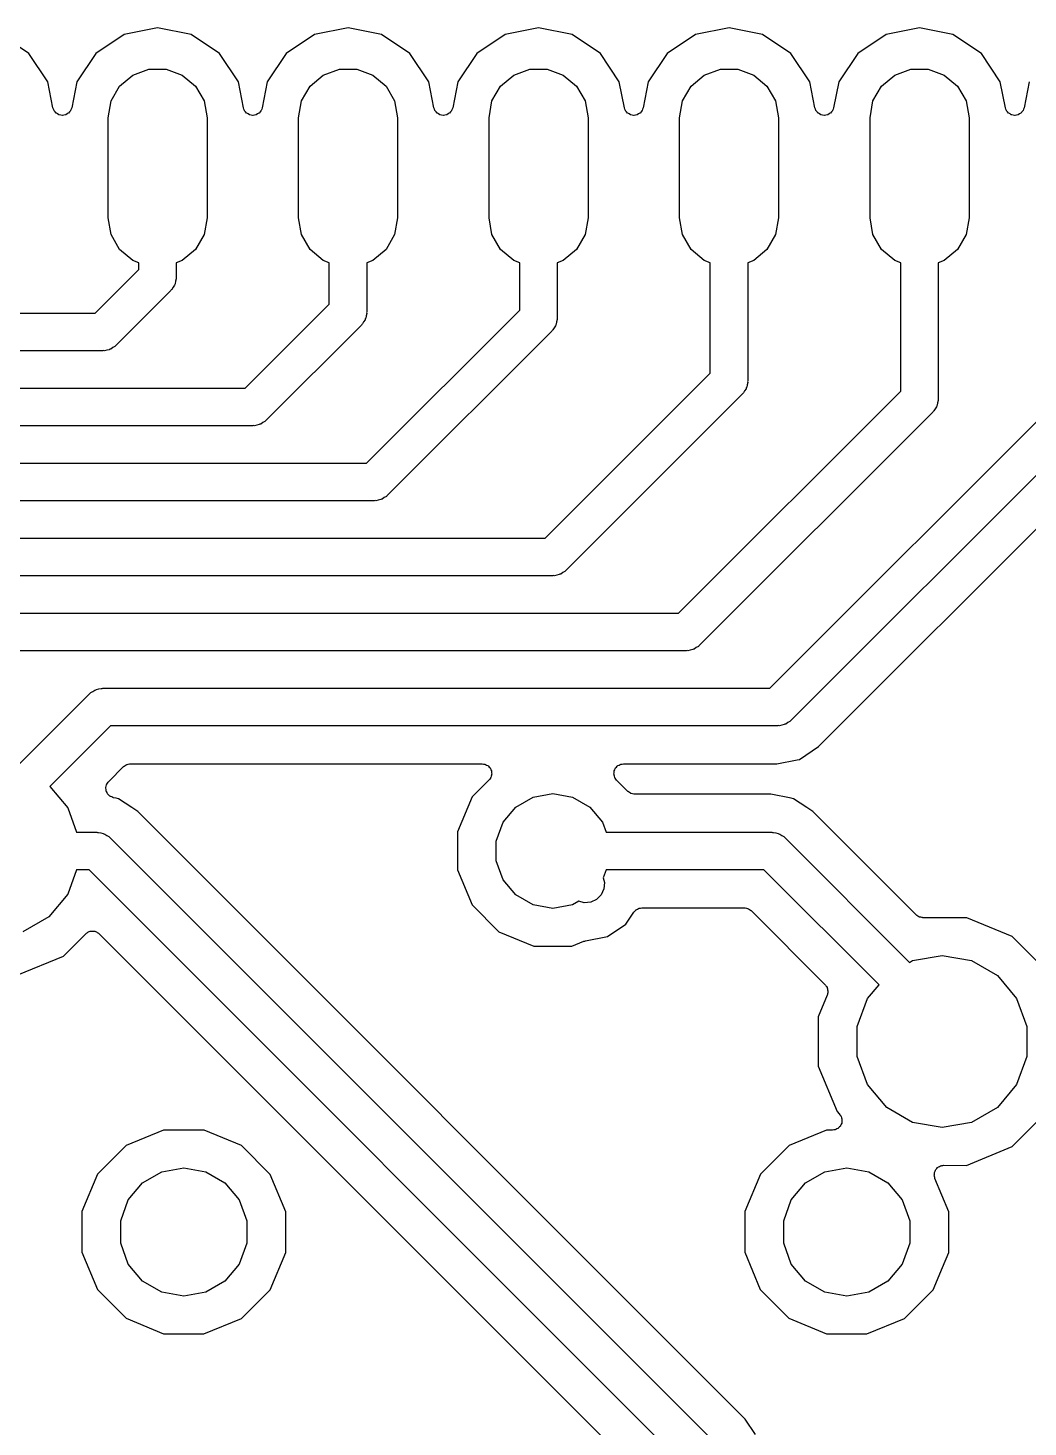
# Model space of a CAD drawing. Extents: x 30 to 169, y -146 to -30.
# Drawn here: x 138 to 151.34, y -62.6 to -43.95 of the extents above; entities that cross this region are included whole.
import ezdxf

# ---------------------------------------------------------------- set-up
doc = ezdxf.new("R2010")
doc.units = 0
doc.header["$MEASUREMENT"] = 0
doc.layers.add('BLACK', color=7, linetype='CONTINUOUS')

msp = doc.modelspace()

# ---------------------------------------------------------------- linework, layer by layer
at = {"layer": 'Black'}
for p, q in [((139.73, -43.9454), (139.284, -44.0341)), ((140.176, -44.0341), (139.73, -43.9454)), ((142.27, -43.9454), (141.824, -44.0341)), ((142.716, -44.0341), (142.27, -43.9454)), ((144.81, -43.9454), (144.364, -44.0341)), ((145.256, -44.0341), (144.81, -43.9454)), ((147.35, -43.9454), (146.904, -44.0341)), ((147.796, -44.0341), (147.35, -43.9454)), ((149.89, -43.9454), (149.444, -44.0341)), ((150.336, -44.0341), (149.89, -43.9454)), ((138.014, -44.2869), (137.636, -44.0341)), ((139.284, -44.0341), (138.906, -44.2869)), ((140.554, -44.2869), (140.176, -44.0341)), ((141.824, -44.0341), (141.446, -44.2869)), ((143.094, -44.2869), (142.716, -44.0341)), ((144.364, -44.0341), (143.986, -44.2869)), ((145.634, -44.2869), (145.256, -44.0341)), ((146.904, -44.0341), (146.526, -44.2869)), ((148.174, -44.2869), (147.796, -44.0341)), ((149.444, -44.0341), (149.066, -44.2869)), ((150.714, -44.2869), (150.336, -44.0341)), ((138.267, -44.6651), (138.014, -44.2869)), ((138.906, -44.2869), (138.653, -44.6651)), ((140.807, -44.6651), (140.554, -44.2869)), ((141.446, -44.2869), (141.193, -44.6651)), ((143.347, -44.6651), (143.094, -44.2869)), ((143.986, -44.2869), (143.733, -44.6651)), ((145.887, -44.6651), (145.634, -44.2869)), ((146.526, -44.2869), (146.273, -44.6651)), ((148.427, -44.6651), (148.174, -44.2869)), ((149.066, -44.2869), (148.813, -44.6651)), ((150.967, -44.6651), (150.714, -44.2869)), ((139.224, -44.7201), (139.4, -44.5726)), ((139.4, -44.5726), (139.615, -44.4942)), ((139.615, -44.4942), (139.845, -44.4942)), ((139.845, -44.4942), (140.06, -44.5726)), ((140.06, -44.5726), (140.236, -44.7201)), ((141.764, -44.7201), (141.94, -44.5726)), ((141.94, -44.5726), (142.155, -44.4942)), ((142.155, -44.4942), (142.385, -44.4942)), ((142.385, -44.4942), (142.6, -44.5726)), ((142.6, -44.5726), (142.776, -44.7201)), ((144.304, -44.7201), (144.48, -44.5726)), ((144.48, -44.5726), (144.695, -44.4942)), ((144.695, -44.4942), (144.925, -44.4942)), ((144.925, -44.4942), (145.14, -44.5726)), ((145.14, -44.5726), (145.316, -44.7201)), ((146.844, -44.7201), (147.02, -44.5726)), ((147.02, -44.5726), (147.235, -44.4942)), ((147.235, -44.4942), (147.465, -44.4942)), ((147.465, -44.4942), (147.68, -44.5726)), ((147.68, -44.5726), (147.856, -44.7201)), ((149.384, -44.7201), (149.56, -44.5726)), ((149.56, -44.5726), (149.775, -44.4942)), ((149.775, -44.4942), (150.005, -44.4942)), ((150.005, -44.4942), (150.22, -44.5726)), ((150.22, -44.5726), (150.396, -44.7201)), ((138.335, -45.0084), (138.267, -44.6651)), ((138.653, -44.6651), (138.585, -45.0084)), ((139.109, -44.9187), (139.224, -44.7201)), ((140.236, -44.7201), (140.351, -44.9187)), ((140.875, -45.0084), (140.807, -44.6651)), ((141.193, -44.6651), (141.125, -45.0084)), ((141.649, -44.9187), (141.764, -44.7201)), ((142.776, -44.7201), (142.891, -44.9187)), ((143.415, -45.0084), (143.347, -44.6651)), ((143.733, -44.6651), (143.665, -45.0084)), ((144.189, -44.9187), (144.304, -44.7201)), ((145.316, -44.7201), (145.431, -44.9187)), ((145.955, -45.0084), (145.887, -44.6651)), ((146.273, -44.6651), (146.205, -45.0084)), ((146.729, -44.9187), (146.844, -44.7201)), ((147.856, -44.7201), (147.971, -44.9187)), ((148.495, -45.0084), (148.427, -44.6651)), ((148.813, -44.6651), (148.745, -45.0084)), ((149.269, -44.9187), (149.384, -44.7201)), ((150.396, -44.7201), (150.511, -44.9187)), ((151.035, -45.0084), (150.967, -44.6651)), ((151.353, -44.6651), (151.285, -45.0084)), ((139.07, -45.1446), (139.109, -44.9187)), ((140.351, -44.9187), (140.39, -45.1446)), ((141.61, -45.1446), (141.649, -44.9187)), ((142.891, -44.9187), (142.93, -45.1446)), ((144.15, -45.1446), (144.189, -44.9187)), ((145.431, -44.9187), (145.47, -45.1446)), ((146.69, -45.1446), (146.729, -44.9187)), ((147.971, -44.9187), (148.01, -45.1446)), ((149.23, -45.1446), (149.269, -44.9187)), ((150.511, -44.9187), (150.55, -45.1446)), ((138.342, -45.0264), (138.335, -45.0084)), ((138.349, -45.0447), (138.342, -45.0264)), ((138.35, -45.0469), (138.349, -45.0447)), ((138.351, -45.0495), (138.35, -45.0469)), ((138.364, -45.064), (138.351, -45.0495)), ((138.376, -45.0791), (138.364, -45.064)), ((138.379, -45.0805), (138.376, -45.0791)), ((138.381, -45.0826), (138.379, -45.0805)), ((138.397, -45.0919), (138.381, -45.0826)), ((138.414, -45.102), (138.397, -45.0919)), ((138.417, -45.1025), (138.414, -45.102)), ((138.419, -45.1038), (138.417, -45.1025)), ((138.438, -45.1068), (138.419, -45.1038)), ((138.457, -45.1106), (138.438, -45.1068)), ((138.46, -45.1101), (138.457, -45.1106)), ((138.463, -45.1106), (138.46, -45.1101)), ((138.482, -45.1068), (138.463, -45.1106)), ((138.501, -45.1038), (138.482, -45.1068)), ((138.503, -45.1025), (138.501, -45.1038)), ((138.506, -45.102), (138.503, -45.1025)), ((138.523, -45.0919), (138.506, -45.102)), ((138.539, -45.0826), (138.523, -45.0919)), ((138.541, -45.0805), (138.539, -45.0826)), ((138.544, -45.0791), (138.541, -45.0805)), ((138.556, -45.064), (138.544, -45.0791)), ((138.569, -45.0495), (138.556, -45.064)), ((138.57, -45.0469), (138.569, -45.0495)), ((138.571, -45.0447), (138.57, -45.0469)), ((138.578, -45.0264), (138.571, -45.0447)), ((138.585, -45.0084), (138.578, -45.0264)), ((139.07, -46.4754), (139.07, -45.1446)), ((140.39, -45.1446), (140.39, -46.4754)), ((140.882, -45.0264), (140.875, -45.0084)), ((140.889, -45.0447), (140.882, -45.0264)), ((140.89, -45.0469), (140.889, -45.0447)), ((140.891, -45.0495), (140.89, -45.0469)), ((140.904, -45.064), (140.891, -45.0495)), ((140.916, -45.0791), (140.904, -45.064)), ((140.919, -45.0805), (140.916, -45.0791)), ((140.921, -45.0826), (140.919, -45.0805)), ((140.937, -45.0919), (140.921, -45.0826)), ((140.954, -45.102), (140.937, -45.0919)), ((140.957, -45.1025), (140.954, -45.102)), ((140.959, -45.1038), (140.957, -45.1025)), ((140.978, -45.1068), (140.959, -45.1038)), ((140.997, -45.1106), (140.978, -45.1068)), ((141, -45.1101), (140.997, -45.1106)), ((141.003, -45.1106), (141, -45.1101)), ((141.022, -45.1068), (141.003, -45.1106)), ((141.041, -45.1038), (141.022, -45.1068)), ((141.043, -45.1025), (141.041, -45.1038)), ((141.046, -45.102), (141.043, -45.1025)), ((141.063, -45.0919), (141.046, -45.102)), ((141.079, -45.0826), (141.063, -45.0919)), ((141.081, -45.0805), (141.079, -45.0826)), ((141.084, -45.0791), (141.081, -45.0805)), ((141.096, -45.064), (141.084, -45.0791)), ((141.109, -45.0495), (141.096, -45.064)), ((141.11, -45.0469), (141.109, -45.0495)), ((141.111, -45.0447), (141.11, -45.0469)), ((141.118, -45.0264), (141.111, -45.0447)), ((141.125, -45.0084), (141.118, -45.0264)), ((141.61, -46.4754), (141.61, -45.1446)), ((142.93, -45.1446), (142.93, -46.4754)), ((143.422, -45.0264), (143.415, -45.0084)), ((143.429, -45.0447), (143.422, -45.0264)), ((143.43, -45.0469), (143.429, -45.0447)), ((143.431, -45.0495), (143.43, -45.0469)), ((143.444, -45.064), (143.431, -45.0495)), ((143.456, -45.0791), (143.444, -45.064)), ((143.459, -45.0805), (143.456, -45.0791)), ((143.461, -45.0826), (143.459, -45.0805)), ((143.477, -45.0919), (143.461, -45.0826)), ((143.494, -45.102), (143.477, -45.0919)), ((143.497, -45.1025), (143.494, -45.102)), ((143.499, -45.1038), (143.497, -45.1025)), ((143.518, -45.1068), (143.499, -45.1038)), ((143.537, -45.1106), (143.518, -45.1068)), ((143.54, -45.1101), (143.537, -45.1106)), ((143.543, -45.1106), (143.54, -45.1101)), ((143.562, -45.1068), (143.543, -45.1106)), ((143.581, -45.1038), (143.562, -45.1068)), ((143.583, -45.1025), (143.581, -45.1038)), ((143.586, -45.102), (143.583, -45.1025)), ((143.603, -45.0919), (143.586, -45.102)), ((143.619, -45.0826), (143.603, -45.0919)), ((143.621, -45.0805), (143.619, -45.0826)), ((143.624, -45.0791), (143.621, -45.0805)), ((143.636, -45.064), (143.624, -45.0791)), ((143.649, -45.0495), (143.636, -45.064)), ((143.65, -45.0469), (143.649, -45.0495)), ((143.651, -45.0447), (143.65, -45.0469)), ((143.658, -45.0264), (143.651, -45.0447)), ((143.665, -45.0084), (143.658, -45.0264)), ((144.15, -46.4754), (144.15, -45.1446)), ((145.47, -45.1446), (145.47, -46.4754)), ((145.962, -45.0264), (145.955, -45.0084)), ((145.969, -45.0447), (145.962, -45.0264)), ((145.97, -45.0469), (145.969, -45.0447)), ((145.971, -45.0495), (145.97, -45.0469)), ((145.984, -45.064), (145.971, -45.0495)), ((145.996, -45.0791), (145.984, -45.064)), ((145.999, -45.0805), (145.996, -45.0791)), ((146.001, -45.0826), (145.999, -45.0805)), ((146.017, -45.0919), (146.001, -45.0826)), ((146.034, -45.102), (146.017, -45.0919)), ((146.037, -45.1025), (146.034, -45.102)), ((146.039, -45.1038), (146.037, -45.1025)), ((146.058, -45.1068), (146.039, -45.1038)), ((146.077, -45.1106), (146.058, -45.1068)), ((146.08, -45.1101), (146.077, -45.1106)), ((146.083, -45.1106), (146.08, -45.1101)), ((146.102, -45.1068), (146.083, -45.1106)), ((146.121, -45.1038), (146.102, -45.1068)), ((146.123, -45.1025), (146.121, -45.1038)), ((146.126, -45.102), (146.123, -45.1025)), ((146.143, -45.0919), (146.126, -45.102)), ((146.159, -45.0826), (146.143, -45.0919)), ((146.161, -45.0805), (146.159, -45.0826)), ((146.164, -45.0791), (146.161, -45.0805)), ((146.176, -45.064), (146.164, -45.0791)), ((146.189, -45.0495), (146.176, -45.064)), ((146.19, -45.0469), (146.189, -45.0495)), ((146.191, -45.0447), (146.19, -45.0469)), ((146.198, -45.0264), (146.191, -45.0447)), ((146.205, -45.0084), (146.198, -45.0264)), ((146.69, -46.4754), (146.69, -45.1446)), ((148.01, -45.1446), (148.01, -46.4754)), ((148.502, -45.0264), (148.495, -45.0084)), ((148.509, -45.0447), (148.502, -45.0264)), ((148.51, -45.0469), (148.509, -45.0447)), ((148.511, -45.0495), (148.51, -45.0469)), ((148.524, -45.064), (148.511, -45.0495)), ((148.536, -45.0791), (148.524, -45.064)), ((148.539, -45.0805), (148.536, -45.0791)), ((148.541, -45.0826), (148.539, -45.0805)), ((148.557, -45.0919), (148.541, -45.0826)), ((148.574, -45.102), (148.557, -45.0919)), ((148.577, -45.1025), (148.574, -45.102)), ((148.579, -45.1038), (148.577, -45.1025)), ((148.598, -45.1068), (148.579, -45.1038)), ((148.617, -45.1106), (148.598, -45.1068)), ((148.62, -45.1101), (148.617, -45.1106)), ((148.623, -45.1106), (148.62, -45.1101)), ((148.642, -45.1068), (148.623, -45.1106)), ((148.661, -45.1038), (148.642, -45.1068)), ((148.663, -45.1025), (148.661, -45.1038)), ((148.666, -45.102), (148.663, -45.1025)), ((148.683, -45.0919), (148.666, -45.102)), ((148.699, -45.0826), (148.683, -45.0919)), ((148.701, -45.0805), (148.699, -45.0826)), ((148.704, -45.0791), (148.701, -45.0805)), ((148.716, -45.064), (148.704, -45.0791)), ((148.729, -45.0495), (148.716, -45.064)), ((148.73, -45.0469), (148.729, -45.0495)), ((148.731, -45.0447), (148.73, -45.0469)), ((148.738, -45.0264), (148.731, -45.0447)), ((148.745, -45.0084), (148.738, -45.0264)), ((149.23, -46.4754), (149.23, -45.1446)), ((150.55, -45.1446), (150.55, -46.4754)), ((151.042, -45.0264), (151.035, -45.0084)), ((151.049, -45.0447), (151.042, -45.0264)), ((151.05, -45.0469), (151.049, -45.0447)), ((151.051, -45.0495), (151.05, -45.0469)), ((151.064, -45.064), (151.051, -45.0495)), ((151.076, -45.0791), (151.064, -45.064)), ((151.079, -45.0805), (151.076, -45.0791)), ((151.081, -45.0826), (151.079, -45.0805)), ((151.097, -45.0919), (151.081, -45.0826)), ((151.114, -45.102), (151.097, -45.0919)), ((151.117, -45.1025), (151.114, -45.102)), ((151.119, -45.1038), (151.117, -45.1025)), ((151.138, -45.1068), (151.119, -45.1038)), ((151.157, -45.1106), (151.138, -45.1068)), ((151.16, -45.1101), (151.157, -45.1106)), ((151.163, -45.1106), (151.16, -45.1101)), ((151.182, -45.1068), (151.163, -45.1106)), ((151.201, -45.1038), (151.182, -45.1068)), ((151.203, -45.1025), (151.201, -45.1038)), ((151.206, -45.102), (151.203, -45.1025)), ((151.223, -45.0919), (151.206, -45.102)), ((151.239, -45.0826), (151.223, -45.0919)), ((151.241, -45.0805), (151.239, -45.0826)), ((151.244, -45.0791), (151.241, -45.0805)), ((151.256, -45.064), (151.244, -45.0791)), ((151.269, -45.0495), (151.256, -45.064)), ((151.27, -45.0469), (151.269, -45.0495)), ((151.271, -45.0447), (151.27, -45.0469)), ((151.278, -45.0264), (151.271, -45.0447)), ((151.285, -45.0084), (151.278, -45.0264)), ((139.109, -46.7013), (139.07, -46.4754)), ((140.39, -46.4754), (140.351, -46.7013)), ((141.649, -46.7013), (141.61, -46.4754)), ((142.93, -46.4754), (142.891, -46.7013)), ((144.189, -46.7013), (144.15, -46.4754)), ((145.47, -46.4754), (145.431, -46.7013)), ((146.729, -46.7013), (146.69, -46.4754)), ((148.01, -46.4754), (147.971, -46.7013)), ((149.269, -46.7013), (149.23, -46.4754)), ((150.55, -46.4754), (150.511, -46.7013)), ((139.224, -46.8999), (139.109, -46.7013)), ((140.351, -46.7013), (140.236, -46.8999)), ((141.764, -46.8999), (141.649, -46.7013)), ((142.891, -46.7013), (142.776, -46.8999)), ((144.304, -46.8999), (144.189, -46.7013)), ((145.431, -46.7013), (145.316, -46.8999)), ((146.844, -46.8999), (146.729, -46.7013)), ((147.971, -46.7013), (147.856, -46.8999)), ((149.384, -46.8999), (149.269, -46.7013)), ((150.511, -46.7013), (150.396, -46.8999)), ((139.4, -47.0474), (139.224, -46.8999)), ((140.236, -46.8999), (140.06, -47.0474)), ((141.94, -47.0474), (141.764, -46.8999)), ((142.776, -46.8999), (142.6, -47.0474)), ((144.48, -47.0474), (144.304, -46.8999)), ((145.316, -46.8999), (145.14, -47.0474)), ((147.02, -47.0474), (146.844, -46.8999)), ((147.856, -46.8999), (147.68, -47.0474)), ((149.56, -47.0474), (149.384, -46.8999)), ((150.396, -46.8999), (150.22, -47.0474)), ((138.896, -47.75), (139.48, -47.1664)), ((139.48, -47.0766), (139.4, -47.0474)), ((139.48, -47.1664), (139.48, -47.0766)), ((140.06, -47.0474), (139.98, -47.0766)), ((139.98, -47.0766), (139.98, -47.27)), ((142.02, -47.0766), (141.94, -47.0474)), ((142.02, -47.6264), (142.02, -47.0766)), ((142.6, -47.0474), (142.52, -47.0766)), ((142.52, -47.0766), (142.52, -47.73)), ((144.56, -47.0766), (144.48, -47.0474)), ((144.56, -47.7064), (144.56, -47.0766)), ((145.14, -47.0474), (145.06, -47.0766)), ((145.06, -47.0766), (145.06, -47.81)), ((147.1, -47.0766), (147.02, -47.0474)), ((147.1, -48.5464), (147.1, -47.0766)), ((147.68, -47.0474), (147.6, -47.0766)), ((147.6, -47.0766), (147.6, -48.65)), ((149.64, -47.0766), (149.56, -47.0474)), ((149.64, -48.7864), (149.64, -47.0766)), ((150.22, -47.0474), (150.14, -47.0766)), ((150.14, -47.0766), (150.14, -48.89)), ((139.957, -47.3757), (139.938, -47.4024)), ((139.959, -47.365), (139.957, -47.3757)), ((139.965, -47.3555), (139.959, -47.365)), ((139.971, -47.3233), (139.965, -47.3555)), ((139.979, -47.2918), (139.971, -47.3233)), ((139.98, -47.27), (139.978, -47.2808)), ((139.978, -47.2808), (139.979, -47.2918)), ((139.907, -47.4468), (139.177, -48.1768)), ((139.913, -47.4378), (139.907, -47.4468)), ((139.922, -47.4307), (139.913, -47.4378)), ((139.938, -47.4024), (139.922, -47.4307)), ((49.46, -47.75), (138.896, -47.75)), ((140.896, -48.75), (142.02, -47.6264)), ((142.519, -47.7518), (142.511, -47.7833)), ((142.516, -49.75), (144.56, -47.7064)), ((142.52, -47.73), (142.518, -47.7408)), ((142.518, -47.7408), (142.519, -47.7518)), ((142.447, -47.9068), (141.177, -49.1768)), ((142.453, -47.8978), (142.447, -47.9068)), ((142.462, -47.8907), (142.453, -47.8978)), ((142.478, -47.8624), (142.462, -47.8907)), ((142.497, -47.8357), (142.478, -47.8624)), ((142.499, -47.825), (142.497, -47.8357)), ((142.505, -47.8155), (142.499, -47.825)), ((142.511, -47.7833), (142.505, -47.8155)), ((145.018, -47.9424), (145.002, -47.9707)), ((145.037, -47.9157), (145.018, -47.9424)), ((145.039, -47.905), (145.037, -47.9157)), ((145.045, -47.8955), (145.039, -47.905)), ((145.051, -47.8633), (145.045, -47.8955)), ((145.059, -47.8318), (145.051, -47.8633)), ((145.06, -47.81), (145.058, -47.8208)), ((145.058, -47.8208), (145.059, -47.8318)), ((144.987, -47.9868), (142.797, -50.1768)), ((144.993, -47.9778), (144.987, -47.9868)), ((145.002, -47.9707), (144.993, -47.9778)), ((139, -48.25), (49.5636, -48.25)), ((139.011, -48.2481), (139, -48.25)), ((139.022, -48.249), (139.011, -48.2481)), ((139.053, -48.2406), (139.022, -48.249)), ((139.086, -48.2349), (139.053, -48.2406)), ((139.095, -48.2294), (139.086, -48.2349)), ((139.106, -48.2266), (139.095, -48.2294)), ((139.132, -48.2078), (139.106, -48.2266)), ((139.161, -48.1915), (139.132, -48.2078)), ((139.168, -48.1831), (139.161, -48.1915)), ((139.177, -48.1768), (139.168, -48.1831)), ((147.896, -52.75), (152.18, -48.4664)), ((144.896, -50.75), (147.1, -48.5464)), ((147.599, -48.6718), (147.591, -48.7033)), ((147.6, -48.65), (147.598, -48.6608)), ((147.598, -48.6608), (147.599, -48.6718)), ((67.46, -48.75), (140.896, -48.75)), ((147.527, -48.8268), (145.177, -51.1768)), ((146.676, -51.75), (149.64, -48.7864)), ((147.533, -48.8178), (147.527, -48.8268)), ((147.542, -48.8107), (147.533, -48.8178)), ((147.558, -48.7824), (147.542, -48.8107)), ((147.577, -48.7557), (147.558, -48.7824)), ((147.579, -48.745), (147.577, -48.7557)), ((147.585, -48.7355), (147.579, -48.745)), ((147.591, -48.7033), (147.585, -48.7355)), ((152.607, -48.7468), (148.177, -53.1768)), ((150.073, -49.0578), (150.067, -49.0668)), ((150.082, -49.0507), (150.073, -49.0578)), ((150.098, -49.0224), (150.082, -49.0507)), ((150.117, -48.9957), (150.098, -49.0224)), ((150.119, -48.985), (150.117, -48.9957)), ((150.125, -48.9755), (150.119, -48.985)), ((150.131, -48.9433), (150.125, -48.9755)), ((150.139, -48.9118), (150.131, -48.9433)), ((150.14, -48.89), (150.138, -48.9008)), ((150.138, -48.9008), (150.139, -48.9118)), ((141.011, -49.2481), (141, -49.25)), ((141.022, -49.249), (141.011, -49.2481)), ((141.053, -49.2406), (141.022, -49.249)), ((141.086, -49.2349), (141.053, -49.2406)), ((141.095, -49.2294), (141.086, -49.2349)), ((141.106, -49.2266), (141.095, -49.2294)), ((141.132, -49.2078), (141.106, -49.2266)), ((141.161, -49.1915), (141.132, -49.2078)), ((141.168, -49.1831), (141.161, -49.1915)), ((141.177, -49.1768), (141.168, -49.1831)), ((150.067, -49.0668), (146.957, -52.1768)), ((148.545, -53.5271), (152.957, -49.1148)), ((141, -49.25), (67.5636, -49.25)), ((85.46, -49.75), (142.516, -49.75)), ((142.797, -50.1768), (142.788, -50.1831)), ((142.62, -50.25), (85.5636, -50.25)), ((142.631, -50.2481), (142.62, -50.25)), ((142.642, -50.249), (142.631, -50.2481)), ((142.673, -50.2406), (142.642, -50.249)), ((142.706, -50.2349), (142.673, -50.2406)), ((142.715, -50.2294), (142.706, -50.2349)), ((142.726, -50.2266), (142.715, -50.2294)), ((142.752, -50.2078), (142.726, -50.2266)), ((142.781, -50.1915), (142.752, -50.2078)), ((142.788, -50.1831), (142.781, -50.1915)), ((103.46, -50.75), (144.896, -50.75)), ((145, -51.25), (103.564, -51.25)), ((145.011, -51.2481), (145, -51.25)), ((145.022, -51.249), (145.011, -51.2481)), ((145.053, -51.2406), (145.022, -51.249)), ((145.086, -51.2349), (145.053, -51.2406)), ((145.095, -51.2294), (145.086, -51.2349)), ((145.106, -51.2266), (145.095, -51.2294)), ((145.132, -51.2078), (145.106, -51.2266)), ((145.161, -51.1915), (145.132, -51.2078)), ((145.168, -51.1831), (145.161, -51.1915)), ((145.177, -51.1768), (145.168, -51.1831)), ((121.46, -51.75), (146.676, -51.75)), ((146.875, -52.2294), (146.866, -52.2349)), ((146.886, -52.2266), (146.875, -52.2294)), ((146.912, -52.2078), (146.886, -52.2266)), ((146.941, -52.1915), (146.912, -52.2078)), ((146.948, -52.1831), (146.941, -52.1915)), ((146.957, -52.1768), (146.948, -52.1831)), ((146.78, -52.25), (121.564, -52.25)), ((146.791, -52.2481), (146.78, -52.25)), ((146.802, -52.249), (146.791, -52.2481)), ((146.833, -52.2406), (146.802, -52.249)), ((146.866, -52.2349), (146.833, -52.2406)), ((138.839, -52.8085), (138.868, -52.7922)), ((138.868, -52.7922), (138.894, -52.7734)), ((138.894, -52.7734), (138.905, -52.7706)), ((138.905, -52.7706), (138.914, -52.7651)), ((138.914, -52.7651), (138.947, -52.7594)), ((138.947, -52.7594), (138.978, -52.751)), ((138.978, -52.751), (138.989, -52.7519)), ((138.989, -52.7519), (139, -52.75)), ((139, -52.75), (147.896, -52.75)), ((137.824, -53.8227), (138.823, -52.8232)), ((138.823, -52.8232), (138.832, -52.8169)), ((138.832, -52.8169), (138.839, -52.8085)), ((139.104, -53.25), (138.293, -54.0601)), ((148, -53.25), (139.104, -53.25)), ((148.011, -53.2481), (148, -53.25)), ((148.022, -53.249), (148.011, -53.2481)), ((148.053, -53.2406), (148.022, -53.249)), ((148.086, -53.2349), (148.053, -53.2406)), ((148.095, -53.2294), (148.086, -53.2349)), ((148.106, -53.2266), (148.095, -53.2294)), ((148.132, -53.2078), (148.106, -53.2266)), ((148.161, -53.1915), (148.132, -53.2078)), ((148.168, -53.1831), (148.161, -53.1915)), ((148.177, -53.1768), (148.168, -53.1831)), ((148.289, -53.698), (148.545, -53.5271)), ((147.987, -53.758), (148.258, -53.7042)), ((148.258, -53.7042), (148.289, -53.698)), ((148.258, -53.7042), (148.258, -53.7042)), ((139.078, -53.9944), (139.277, -53.7952)), ((139.277, -53.7952), (139.281, -53.792)), ((139.281, -53.792), (139.285, -53.7877)), ((139.285, -53.7877), (139.299, -53.7794)), ((139.299, -53.7794), (139.313, -53.7699)), ((139.313, -53.7699), (139.318, -53.7685)), ((139.318, -53.7685), (139.323, -53.7657)), ((139.323, -53.7657), (139.339, -53.7628)), ((139.339, -53.7628), (139.356, -53.7585)), ((139.356, -53.7585), (139.361, -53.759)), ((139.361, -53.759), (139.367, -53.758)), ((139.367, -53.758), (144.059, -53.758)), ((144.059, -53.758), (144.076, -53.7609)), ((144.076, -53.7609), (144.092, -53.7624)), ((144.092, -53.7624), (144.097, -53.7647)), ((144.097, -53.7647), (144.103, -53.7657)), ((144.103, -53.7657), (144.117, -53.774)), ((144.117, -53.774), (144.132, -53.781)), ((144.132, -53.781), (144.136, -53.7849)), ((144.136, -53.7849), (144.141, -53.7877)), ((144.141, -53.7877), (144.152, -53.8005)), ((144.152, -53.8005), (144.164, -53.8122)), ((144.164, -53.8122), (144.166, -53.8173)), ((144.166, -53.8173), (144.169, -53.8215)), ((144.169, -53.8215), (144.175, -53.8371)), ((144.175, -53.8371), (144.182, -53.8522)), ((144.184, -53.9071), (144.179, -53.9227)), ((144.182, -53.8522), (144.183, -53.8577)), ((144.183, -53.8577), (144.184, -53.8629)), ((144.184, -53.8629), (144.184, -53.8796)), ((144.184, -53.8796), (144.186, -53.8962)), ((144.186, -53.8962), (144.184, -53.9015)), ((144.184, -53.9015), (144.184, -53.9071)), ((145.814, -53.896), (145.816, -53.8795)), ((145.816, -53.9014), (145.814, -53.896)), ((145.816, -53.8629), (145.818, -53.8576)), ((145.816, -53.8795), (145.816, -53.8629)), ((145.816, -53.9071), (145.816, -53.9014)), ((145.821, -53.9226), (145.816, -53.9071)), ((145.818, -53.852), (145.825, -53.837)), ((145.818, -53.8576), (145.818, -53.852)), ((145.825, -53.837), (145.831, -53.8215)), ((145.831, -53.8215), (145.834, -53.8172)), ((145.834, -53.8172), (145.837, -53.8121)), ((145.837, -53.8121), (145.848, -53.8004)), ((145.848, -53.8004), (145.859, -53.7877)), ((145.859, -53.7877), (145.864, -53.7849)), ((145.864, -53.7849), (145.868, -53.7809)), ((145.868, -53.7809), (145.883, -53.7739)), ((145.883, -53.7739), (145.897, -53.7657)), ((145.897, -53.7657), (145.903, -53.7647)), ((145.903, -53.7647), (145.908, -53.7623)), ((145.908, -53.7623), (145.924, -53.7609)), ((145.924, -53.7609), (145.941, -53.758)), ((145.941, -53.758), (147.987, -53.758)), ((138.293, -54.0601), (138.534, -54.3463)), ((139.04, -54.0814), (139.041, -54.0773)), ((139.043, -54.0992), (139.04, -54.0814)), ((139.041, -54.0731), (139.046, -54.0558)), ((139.041, -54.0773), (139.041, -54.0731)), ((139.045, -54.1171), (139.043, -54.0992)), ((139.046, -54.0558), (139.049, -54.0382)), ((139.049, -54.0382), (139.051, -54.0346)), ((139.051, -54.0346), (139.052, -54.0305)), ((139.052, -54.0305), (139.063, -54.0158)), ((139.063, -54.0158), (139.072, -54.0005)), ((139.072, -54.0005), (139.075, -53.9978)), ((139.075, -53.9978), (139.078, -53.9944)), ((144.149, -53.9749), (143.924, -54.1997)), ((144.159, -53.9613), (144.149, -53.9749)), ((144.169, -53.9485), (144.159, -53.9613)), ((144.171, -53.9433), (144.169, -53.9485)), ((144.174, -53.9388), (144.171, -53.9433)), ((144.179, -53.9227), (144.174, -53.9388)), ((145.826, -53.9386), (145.821, -53.9226)), ((145.829, -53.9432), (145.826, -53.9386)), ((145.831, -53.9485), (145.829, -53.9432)), ((145.841, -53.9612), (145.831, -53.9485)), ((145.851, -53.9747), (145.841, -53.9612)), ((146.001, -54.1247), (145.851, -53.9747)), ((139.046, -54.1209), (139.045, -54.1171)), ((139.047, -54.125), (139.046, -54.1209)), ((139.056, -54.1408), (139.047, -54.125)), ((139.063, -54.1571), (139.056, -54.1408)), ((139.066, -54.16), (139.063, -54.1571)), ((139.068, -54.1637), (139.066, -54.16)), ((139.082, -54.1755), (139.068, -54.1637)), ((139.095, -54.1882), (139.082, -54.1755)), ((139.098, -54.19), (139.095, -54.1882)), ((139.101, -54.1928), (139.098, -54.19)), ((139.118, -54.1993), (139.101, -54.1928)), ((139.135, -54.2069), (139.118, -54.1993)), ((139.139, -54.2072), (139.135, -54.2069)), ((139.143, -54.2088), (139.139, -54.2072)), ((139.178, -54.2157), (139.143, -54.2088)), ((139.209, -54.222), (139.178, -54.2157)), ((139.178, -54.2157), (139.178, -54.2157)), ((139.385, -54.3398), (139.209, -54.222)), ((143.924, -54.1997), (143.73, -54.6663)), ((144.508, -54.334), (144.738, -54.2012)), ((144.738, -54.2012), (145, -54.1551)), ((145, -54.1551), (145.262, -54.2012)), ((145.262, -54.2012), (145.492, -54.334)), ((146.005, -54.128), (146.001, -54.1247)), ((146.009, -54.1323), (146.005, -54.128)), ((146.023, -54.1406), (146.009, -54.1323)), ((146.037, -54.1501), (146.023, -54.1406)), ((146.042, -54.1515), (146.037, -54.1501)), ((146.047, -54.1543), (146.042, -54.1515)), ((146.063, -54.1572), (146.047, -54.1543)), ((146.079, -54.1615), (146.063, -54.1572)), ((146.085, -54.161), (146.079, -54.1615)), ((146.09, -54.162), (146.085, -54.161)), ((147.907, -54.162), (146.09, -54.162)), ((148.178, -54.2157), (147.907, -54.162)), ((148.209, -54.222), (148.178, -54.2157)), ((148.178, -54.2157), (148.178, -54.2157)), ((148.385, -54.3398), (148.209, -54.222)), ((138.534, -54.3463), (138.651, -54.67)), ((139.465, -54.3929), (139.385, -54.3398)), ((147.567, -62.4952), (139.465, -54.3929)), ((144.338, -54.5375), (144.508, -54.334)), ((145.492, -54.334), (145.662, -54.5375)), ((148.465, -54.3929), (148.385, -54.3398)), ((149.844, -55.7716), (148.465, -54.3929)), ((144.247, -54.7872), (144.338, -54.5375)), ((145.662, -54.5375), (145.711, -54.67)), ((138.651, -54.67), (138.92, -54.67)), ((138.92, -54.67), (138.931, -54.6719)), ((138.931, -54.6719), (138.942, -54.671)), ((138.942, -54.671), (138.973, -54.6794)), ((138.973, -54.6794), (139.006, -54.6851)), ((139.006, -54.6851), (139.015, -54.6906)), ((139.015, -54.6906), (139.026, -54.6934)), ((139.026, -54.6934), (139.052, -54.7122)), ((139.052, -54.7122), (139.081, -54.7285)), ((139.081, -54.7285), (139.088, -54.7369)), ((139.088, -54.7369), (139.097, -54.7432)), ((139.097, -54.7432), (147.217, -62.8632)), ((143.73, -54.6663), (143.73, -55.1715)), ((144.247, -55.0528), (144.247, -54.7872)), ((145.711, -54.67), (147.92, -54.67)), ((147.92, -54.67), (147.931, -54.6719)), ((147.931, -54.6719), (147.942, -54.671)), ((147.942, -54.671), (147.973, -54.6794)), ((147.973, -54.6794), (148.006, -54.6851)), ((148.006, -54.6851), (148.015, -54.6906)), ((148.015, -54.6906), (148.026, -54.6934)), ((148.026, -54.6934), (148.052, -54.7122)), ((148.052, -54.7122), (148.081, -54.7285)), ((148.081, -54.7285), (148.088, -54.7369)), ((148.088, -54.7369), (148.097, -54.7432)), ((148.097, -54.7432), (149.758, -56.4046)), ((138.651, -55.17), (138.534, -55.4937)), ((138.816, -55.17), (138.651, -55.17)), ((146.79, -63.1436), (138.816, -55.17)), ((143.73, -55.1715), (143.923, -55.6385)), ((144.338, -55.3025), (144.247, -55.0528)), ((145.711, -55.17), (145.672, -55.2755)), ((147.816, -55.17), (145.711, -55.17)), ((149.35, -56.7034), (147.816, -55.17)), ((144.508, -55.506), (144.338, -55.3025)), ((145.672, -55.2755), (145.689, -55.3382)), ((145.689, -55.3382), (145.681, -55.4247)), ((138.534, -55.4937), (138.278, -55.7989)), ((144.738, -55.6388), (144.508, -55.506)), ((145.346, -55.5898), (145.262, -55.6388)), ((145.418, -55.609), (145.346, -55.5898)), ((145.583, -55.5648), (145.505, -55.6015)), ((145.645, -55.5034), (145.583, -55.5648)), ((145.681, -55.4247), (145.645, -55.5034)), ((143.923, -55.6385), (144.28, -55.996)), ((145, -55.6849), (144.738, -55.6388)), ((145.262, -55.6388), (145, -55.6849)), ((145.505, -55.6015), (145.418, -55.609)), ((145.974, -55.8942), (146.081, -55.7344)), ((146.081, -55.7344), (146.093, -55.7215)), ((146.093, -55.7215), (146.105, -55.7077)), ((146.105, -55.7077), (146.109, -55.7056)), ((146.109, -55.7056), (146.111, -55.7026)), ((146.111, -55.7026), (146.128, -55.6946)), ((146.128, -55.6946), (146.143, -55.6857)), ((146.143, -55.6857), (146.147, -55.6849)), ((146.147, -55.6849), (146.151, -55.6831)), ((146.151, -55.6831), (146.169, -55.6811)), ((146.169, -55.6811), (146.187, -55.678)), ((146.187, -55.678), (147.553, -55.678)), ((147.553, -55.678), (147.559, -55.679)), ((147.559, -55.679), (147.564, -55.6785)), ((147.564, -55.6785), (147.581, -55.6828)), ((147.581, -55.6828), (147.597, -55.6857)), ((147.597, -55.6857), (147.602, -55.6885)), ((147.602, -55.6885), (147.607, -55.6899)), ((147.607, -55.6899), (147.621, -55.6994)), ((147.621, -55.6994), (147.635, -55.7077)), ((147.635, -55.7077), (147.639, -55.712)), ((147.639, -55.712), (147.643, -55.7152)), ((147.643, -55.7152), (148.631, -56.7034)), ((149.848, -55.7747), (149.844, -55.7716)), ((149.852, -55.779), (149.848, -55.7747)), ((149.866, -55.7873), (149.852, -55.779)), ((138.278, -55.7989), (137.932, -55.9982)), ((145.729, -56.058), (145.974, -55.8942)), ((149.88, -55.7969), (149.866, -55.7873)), ((149.885, -55.7983), (149.88, -55.7969)), ((149.89, -55.8011), (149.885, -55.7983)), ((149.906, -55.804), (149.89, -55.8011)), ((149.922, -55.8083), (149.906, -55.804)), ((149.928, -55.8078), (149.922, -55.8083)), ((149.933, -55.8088), (149.928, -55.8078)), ((150.52, -55.8093), (149.933, -55.8088)), ((151.126, -56.0612), (150.52, -55.8093)), ((138.474, -56.3205), (138.772, -56.0232)), ((138.772, -56.0232), (138.781, -56.0169)), ((138.781, -56.0169), (138.789, -56.009)), ((138.789, -56.009), (138.799, -56.0043)), ((138.799, -56.0043), (138.808, -55.9979)), ((138.808, -55.9979), (138.819, -55.9951)), ((138.819, -55.9951), (138.829, -55.9904)), ((138.829, -55.9904), (138.84, -55.9894)), ((138.84, -55.9894), (138.851, -55.9866)), ((138.851, -55.9866), (138.862, -55.9875)), ((138.862, -55.9875), (138.873, -55.9866)), ((138.873, -55.9866), (138.883, -55.9895)), ((138.883, -55.9895), (138.894, -55.9904)), ((138.894, -55.9904), (138.904, -55.9951)), ((138.904, -55.9951), (138.915, -55.998)), ((138.915, -55.998), (138.924, -56.0044)), ((138.924, -56.0044), (138.934, -56.0091)), ((138.934, -56.0091), (138.942, -56.0169)), ((138.942, -56.0169), (138.951, -56.0233)), ((138.951, -56.0233), (146.245, -63.3168)), ((144.28, -55.996), (144.746, -56.1898)), ((145.252, -56.1902), (145.414, -56.1232)), ((145.414, -56.1232), (145.426, -56.1205)), ((145.426, -56.1205), (145.437, -56.116)), ((145.437, -56.116), (145.729, -56.058)), ((151.59, -56.526), (151.126, -56.0612)), ((137.867, -56.5713), (138.474, -56.3205)), ((144.746, -56.1898), (145.252, -56.1902)), ((149.798, -56.3818), (150.19, -56.3126)), ((150.19, -56.3126), (150.582, -56.3818)), ((149.758, -56.4046), (149.798, -56.3818)), ((150.582, -56.3818), (150.928, -56.5811)), ((148.631, -56.7034), (148.636, -56.7103)), ((148.636, -56.7103), (148.642, -56.716)), ((149.196, -56.8863), (149.35, -56.7034)), ((150.928, -56.5811), (151.184, -56.8863)), ((148.659, -56.842), (148.539, -57.1302)), ((148.642, -56.716), (148.649, -56.7283)), ((148.649, -56.7283), (148.657, -56.7396)), ((148.657, -56.7396), (148.659, -56.7477)), ((148.659, -56.7477), (148.663, -56.7552)), ((148.661, -56.8337), (148.659, -56.842)), ((148.664, -56.8261), (148.661, -56.8337)), ((148.663, -56.7552), (148.665, -56.7689)), ((148.666, -56.8124), (148.664, -56.8261)), ((148.665, -56.7689), (148.668, -56.7822)), ((148.669, -56.7989), (148.666, -56.8124)), ((148.668, -56.7822), (148.667, -56.7906)), ((148.667, -56.7906), (148.669, -56.7989)), ((149.06, -57.2608), (149.196, -56.8863)), ((151.184, -56.8863), (151.32, -57.2608)), ((148.539, -57.1302), (148.539, -57.787)), ((149.06, -57.6592), (149.06, -57.2608)), ((151.32, -57.2608), (151.32, -57.6592)), ((148.539, -57.787), (148.79, -58.394)), ((149.196, -58.0337), (149.06, -57.6592)), ((151.32, -57.6592), (151.184, -58.0337)), ((149.452, -58.3389), (149.196, -58.0337)), ((151.184, -58.0337), (150.928, -58.3389)), ((149.798, -58.5382), (149.452, -58.3389)), ((150.928, -58.3389), (150.582, -58.5382)), ((148.79, -58.394), (148.82, -58.4242)), ((148.82, -58.4242), (148.829, -58.4378)), ((148.829, -58.4378), (148.84, -58.4505)), ((148.84, -58.4505), (148.842, -58.4558)), ((148.845, -58.5619), (148.84, -58.5775)), ((148.842, -58.4558), (148.845, -58.4604)), ((148.845, -58.4604), (148.849, -58.4764)), ((148.852, -58.5469), (148.845, -58.5619)), ((148.849, -58.4764), (148.855, -58.492)), ((148.853, -58.5413), (148.852, -58.5469)), ((148.855, -58.5361), (148.853, -58.5413)), ((148.855, -58.492), (148.855, -58.4976)), ((148.855, -58.4976), (148.856, -58.503)), ((148.856, -58.503), (148.855, -58.5195)), ((148.855, -58.5195), (148.855, -58.5361)), ((150.19, -58.6074), (149.798, -58.5382)), ((150.582, -58.5382), (150.19, -58.6074)), ((151.124, -58.8605), (151.589, -58.3964)), ((139.811, -58.6409), (139.311, -58.8473)), ((140.351, -58.6413), (139.811, -58.6409)), ((140.851, -58.8487), (140.351, -58.6413)), ((148.651, -58.6409), (148.151, -58.8473)), ((148.73, -58.6409), (148.651, -58.6409)), ((148.746, -58.6381), (148.73, -58.6409)), ((148.763, -58.6366), (148.746, -58.6381)), ((148.768, -58.6343), (148.763, -58.6366)), ((148.773, -58.6333), (148.768, -58.6343)), ((148.788, -58.625), (148.773, -58.6333)), ((148.803, -58.618), (148.788, -58.625)), ((148.807, -58.6141), (148.803, -58.618)), ((148.811, -58.6113), (148.807, -58.6141)), ((148.822, -58.5986), (148.811, -58.6113)), ((148.834, -58.5869), (148.822, -58.5986)), ((148.836, -58.5818), (148.834, -58.5869)), ((148.84, -58.5775), (148.836, -58.5818)), ((139.311, -58.8473), (138.929, -59.2292)), ((141.233, -59.2313), (140.851, -58.8487)), ((148.151, -58.8473), (147.769, -59.2292)), ((150.517, -59.1113), (151.124, -58.8605)), ((150.131, -59.1407), (150.139, -59.1365)), ((150.139, -59.1365), (150.145, -59.1308)), ((150.145, -59.1308), (150.158, -59.1256)), ((150.158, -59.1256), (150.17, -59.1186)), ((150.17, -59.1186), (150.178, -59.1172)), ((150.178, -59.1172), (150.186, -59.114)), ((150.186, -59.114), (150.199, -59.1134)), ((150.199, -59.1134), (150.213, -59.111)), ((150.213, -59.111), (150.517, -59.1113)), ((138.929, -59.2292), (138.721, -59.7285)), ((139.531, -59.3457), (139.788, -59.1974)), ((139.788, -59.1974), (140.08, -59.1458)), ((140.08, -59.1458), (140.372, -59.1974)), ((140.372, -59.1974), (140.629, -59.3457)), ((141.439, -59.7309), (141.233, -59.2313)), ((147.769, -59.2292), (147.561, -59.7285)), ((148.371, -59.3457), (148.628, -59.1974)), ((148.628, -59.1974), (148.92, -59.1458)), ((148.92, -59.1458), (149.212, -59.1974)), ((149.212, -59.1974), (149.469, -59.3457)), ((150.086, -59.2434), (150.088, -59.2297)), ((150.088, -59.2516), (150.086, -59.2434)), ((150.088, -59.2159), (150.091, -59.208)), ((150.088, -59.2297), (150.088, -59.2159)), ((150.088, -59.26), (150.088, -59.2516)), ((150.093, -59.273), (150.088, -59.26)), ((150.091, -59.208), (150.092, -59.1997)), ((150.092, -59.1997), (150.098, -59.1874)), ((150.096, -59.2865), (150.093, -59.273)), ((150.279, -59.7309), (150.096, -59.2865)), ((150.098, -59.1874), (150.103, -59.1744)), ((150.103, -59.1744), (150.108, -59.168)), ((150.108, -59.168), (150.112, -59.1606)), ((150.112, -59.1606), (150.122, -59.1513)), ((150.122, -59.1513), (150.131, -59.1407)), ((139.34, -59.5729), (139.531, -59.3457)), ((140.629, -59.3457), (140.82, -59.5729)), ((148.18, -59.5729), (148.371, -59.3457)), ((149.469, -59.3457), (149.66, -59.5729)), ((139.239, -59.8517), (139.34, -59.5729)), ((140.82, -59.5729), (140.921, -59.8517)), ((148.079, -59.8517), (148.18, -59.5729)), ((149.66, -59.5729), (149.761, -59.8517)), ((138.721, -59.7285), (138.721, -60.2691)), ((139.239, -60.1483), (139.239, -59.8517)), ((140.921, -59.8517), (140.921, -60.1483)), ((141.439, -60.2715), (141.439, -59.7309)), ((147.561, -59.7285), (147.561, -60.2691)), ((148.079, -60.1483), (148.079, -59.8517)), ((149.761, -59.8517), (149.761, -60.1483)), ((150.279, -60.2715), (150.279, -59.7309)), ((139.34, -60.4271), (139.239, -60.1483)), ((140.921, -60.1483), (140.82, -60.4271)), ((148.18, -60.4271), (148.079, -60.1483)), ((149.761, -60.1483), (149.66, -60.4271)), ((138.721, -60.2691), (138.927, -60.7687)), ((139.531, -60.6543), (139.34, -60.4271)), ((140.82, -60.4271), (140.629, -60.6543)), ((141.231, -60.7708), (141.439, -60.2715)), ((147.561, -60.2691), (147.767, -60.7687)), ((148.371, -60.6543), (148.18, -60.4271)), ((149.66, -60.4271), (149.469, -60.6543)), ((150.195, -60.4719), (150.279, -60.2715)), ((150.071, -60.7708), (150.195, -60.4719)), ((138.927, -60.7687), (139.309, -61.1513)), ((139.788, -60.8026), (139.531, -60.6543)), ((140.08, -60.8541), (139.788, -60.8026)), ((140.372, -60.8026), (140.08, -60.8541)), ((140.629, -60.6543), (140.372, -60.8026)), ((140.849, -61.1527), (141.231, -60.7708)), ((147.767, -60.7687), (148.149, -61.1513)), ((148.628, -60.8026), (148.371, -60.6543)), ((148.92, -60.8541), (148.628, -60.8026)), ((149.212, -60.8026), (148.92, -60.8541)), ((149.469, -60.6543), (149.212, -60.8026)), ((149.689, -61.1527), (150.071, -60.7708)), ((139.309, -61.1513), (139.809, -61.3587)), ((140.349, -61.3591), (140.849, -61.1527)), ((148.149, -61.1513), (148.649, -61.3587)), ((149.189, -61.3591), (149.689, -61.1527)), ((139.809, -61.3587), (140.349, -61.3591)), ((148.649, -61.3587), (149.189, -61.3591)), ((147.703, -62.699), (147.567, -62.4952))]:
    msp.add_line(p, q, dxfattribs=at)

doc.saveas('drawing.dxf')
